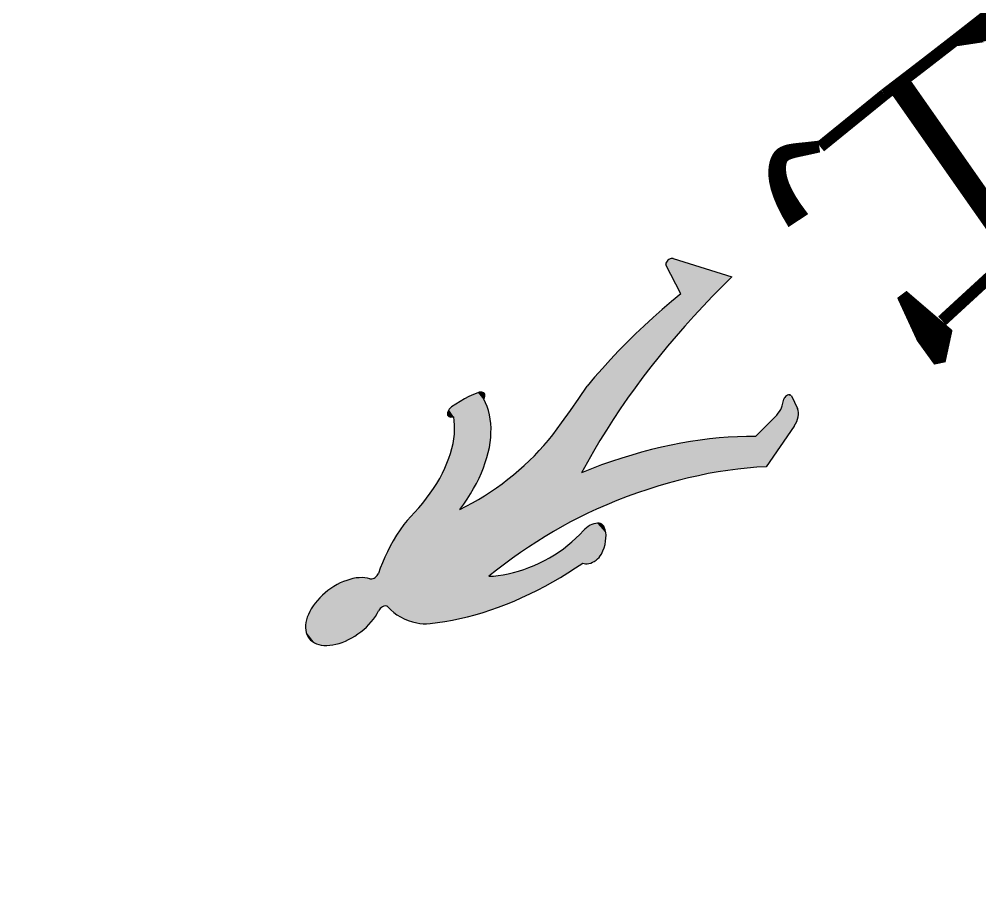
# Model space of a CAD drawing. Extents: x 421500 to 422711, y 436000 to 437000.
# Drawn here: x 422020.126 to 422021.902, y 436554.626 to 436556.25 of the extents above; entities that cross this region are included whole.
import ezdxf

# ---------------------------------------------------------------- set-up
doc = ezdxf.new("R2010")
doc.units = 0
doc.linetypes.add('XREF UTC_716709_AJB_1b$0$BLIP', pattern=[1, 0.5, -0.5])
doc.layers.get('0').update_dxf_attribs({"color": 210})
for name, color, linetype in [('Lines', 1, 'Continuous'), ('Pr-Kerb', 2, 'Continuous'), ('Pr-KerbEdge', 8, 'Continuous'), ('XREF UTC_716709_AJB_1b$0$du-SLDUCT-F1', 30, 'XREF UTC_716709_AJB_1b$0$BLIP')]:
    doc.layers.add(name, color=color, linetype=linetype)

# ---------------------------------------------------------------- blocks, each defined once
blk = doc.blocks.new('1057S')
at = {"color": 0}
blk.add_line((-0.0634, 0.4198), (-0.0426, 0.3885), dxfattribs=at)
for points in [[(-0.2212, 1.0983, 0.0208, 0.0219, 0), (-0.2256, 1.1075, 0.0219, 0.0229, 0), (-0.2295, 1.1157, 0.0229, 0.0238, 0), (-0.233, 1.1229, 0.0238, 0.0245, 0), (-0.2361, 1.1292, 0.0245, 0.0252, 0), (-0.2388, 1.1348, 0.0252, 0.0258, 0), (-0.2411, 1.1398, 0.0258, 0.0263, 0), (-0.243, 1.1444, 0.0263, 0.0268, 0), (-0.2445, 1.1486, 0.0268, 0.0272, 0), (-0.2455, 1.1526, 0.0272, 0.0277, 0), (-0.2461, 1.1565, 0.0277, 0.0281, 0), (-0.2461, 1.1602, 0.0281, 0.0285, 0), (-0.2454, 1.164, 0.0285, 0.0289, 0), (-0.2439, 1.1677, 0.0289, 0.0294, 0), (-0.2416, 1.1714, 0.0294, 0.0299, 0), (-0.2384, 1.1753, 0.0299, 0.0305, 0), (-0.2342, 1.1793, 0.0305, 0.0313, 0), (-0.2288, 1.1835, 0.0313, 0.0321, 0), (-0.222, 1.1877, 0.0321, 0.0331, 0), (-0.2135, 1.1917, 0.0331, 0.0343, 0), (-0.203, 1.1954, 0.0343, 0.0357, 0), (-0.1902, 1.1986, 0.0357, 0.0374, 0), (-0.1749, 1.2011, 0.0374, 0.0394, 0), (-0.1566, 1.2028, 0.0394, 0.0417, 0), (-0.1352, 1.2034, 0.0417, 0.0417, 0)], [(0.0763, 1.1285, 0.0208, 0.0625, 0), (0.1717, 1.125, 0.0625, 0.0208, 0), (0.2147, 1.1434, 0.0208, 0.0208, 0)]]:
    blk.add_lwpolyline(points, format="xyseb", dxfattribs=at)
for points, const_width in [([(-0.2301, 0.951), (-0.2197, 1.0969)], 0.0208), ([(0.1345, 0.9406), (0.1553, 1.0969)], 0.0208), ([(-0.303, 0.3156), (-0.2888, 0.3622), (-0.2772, 0.4086), (-0.2678, 0.4547), (-0.2604, 0.5008), (-0.2545, 0.547), (-0.2499, 0.5936), (-0.2462, 0.6405), (-0.2431, 0.688), (-0.2403, 0.7359), (-0.2378, 0.7829), (-0.2356, 0.8273), (-0.2337, 0.8674), (-0.2322, 0.9015), (-0.2311, 0.9279), (-0.2304, 0.945), (-0.2301, 0.951)], 0.0208), ([(0.1241, 0.9198), (0.1241, 0.951)], 0.0125), ([(0.1345, 0.9198), (0.1345, 0.951)], 0.0125), ([(-0.2301, 0.9198), (0.1137, 0.9198)], 0.0417), ([(0.1104, 0.9308), (0.1246, 0.9308)], 0.0208), ([(0.2387, 0.3572), (0.1343, 0.9312)], 0.0208), ([(0.0407, 0.4614), (0.1241, 0.9198)], 0.0208), ([(-0.2093, 0.7531), (-0.2301, 0.7948)], 0.00833), ([(-0.1989, 0.701), (-0.2301, 0.7635)], 0.0333), ([(-0.2237, 0.7663), (-0.2287, 0.7776)], 0.0125), ([(-0.2268, 0.778), (-0.2281, 0.7818)], 0.00833), ([(-0.053, 0.3989), (-0.1989, 0.701)], 0.0329), ([(-0.053, 0.3989), (-0.1989, 0.701)], 0.0125), ([(-0.0239, 0.528), (-0.023, 0.5888)], 0.0417), ([(-0.0332, 0.5861), (-0.029, 0.5912), (-0.0248, 0.5947), (-0.0197, 0.5947), (-0.0168, 0.5917), (-0.0143, 0.5859)], 0.0125), ([(-0.0098, 0.4843), (-0.0292, 0.5398)], 0.0189), ([(-0.0634, 0.3989), (-0.053, 0.3677)], 0.0125), ([(0.2387, 0.3572), (0.2491, 0.3156)], 0.0208), ([(0.072, 0.3156), (0.2387, 0.3156)], 0.0417), ([(0.2491, 0.3156), (0.2387, 0.2947)], 0.0125), ([(0.0312, 0.1547), (0.0507, 0.1175)], 0.0189), ([(0.0507, 0.123), (0.0507, 0.065)], 0.0417), ([(0.0437, 0.0645), (0.0475, 0.0557), (0.053, 0.0547), (0.0577, 0.0609), (0.0627, 0.0713)], 0.0125)]:
    blk.add_lwpolyline(points, dxfattribs=dict(at, const_width=const_width))
at = {"color": 0, "const_width": 0.0208}
for points in [[(-0.303, 0.6906, 0.213749), (-0.3425, 0.6729, 0.093897), (-0.3915, 0.5914, 0.050566), (-0.4176, 0.4904, 0.037992), (-0.4282, 0.352, 0.037992), (-0.4176, 0.2137, 0.050566), (-0.3915, 0.1126, 0.093897), (-0.3425, 0.0312, 0.213749), (-0.303, 0.0135, 0.213749), (-0.2635, 0.0312, 0.093897), (-0.2146, 0.1126, 0.050566), (-0.1884, 0.2137, 0.037992), (-0.1779, 0.352, 0.037992), (-0.1884, 0.4904, 0.050566), (-0.2146, 0.5914, 0.093897), (-0.2635, 0.6729, 0.213749)], [(0.2387, 0.6906, 0.213749), (0.1992, 0.6729, 0.093897), (0.1502, 0.5914, 0.050566), (0.1241, 0.4904, 0.037992), (0.1136, 0.352, 0.037992), (0.1241, 0.2137, 0.050566), (0.1502, 0.1126, 0.093897), (0.1992, 0.0312, 0.213749), (0.2387, 0.0135, 0.213749), (0.2782, 0.0312, 0.093897), (0.3271, 0.1126, 0.050566), (0.3533, 0.2137, 0.037992), (0.3638, 0.352, 0.037992), (0.3533, 0.4904, 0.050566), (0.3271, 0.5914, 0.093897), (0.2782, 0.6729, 0.213749)], [(0.0095, 0.4823, 0.211848), (-0.0103, 0.4735, 0.094525), (-0.0347, 0.4334, 0.051213), (-0.0478, 0.3837, 0.038544), (-0.053, 0.3156, 0.038544), (-0.0478, 0.2475, 0.051213), (-0.0347, 0.1977, 0.094525), (-0.0103, 0.1577, 0.211848), (0.0095, 0.1489, 0.211848), (0.0293, 0.1577, 0.094525), (0.0537, 0.1977, 0.051213), (0.0667, 0.2475, 0.038544), (0.072, 0.3156, 0.038544), (0.0667, 0.3837, 0.051213), (0.0537, 0.4334, 0.094525), (0.0293, 0.4735, 0.211848)]]:
    blk.add_lwpolyline(points, format="xyb", close=True, dxfattribs=at)
at = {"color": 0}
for points in [[(-0.0383, 0.5868), (-0.0377, 0.5884), (-0.0371, 0.5898), (-0.0365, 0.5911), (-0.0358, 0.5922), (-0.0352, 0.5931), (-0.0346, 0.594), (-0.034, 0.5948), (-0.0334, 0.5955), (-0.0328, 0.5961), (-0.0322, 0.5967), (-0.0316, 0.5972), (-0.031, 0.5977), (-0.0305, 0.5981), (-0.0299, 0.5985), (-0.0293, 0.5989), (-0.0287, 0.5992), (-0.0281, 0.5995), (-0.0275, 0.5998), (-0.027, 0.6001), (-0.0264, 0.6004), (-0.0258, 0.6006), (-0.0252, 0.6007), (-0.0246, 0.6009), (-0.024, 0.601), (-0.0233, 0.601), (-0.0227, 0.601), (-0.0221, 0.601), (-0.0214, 0.6009), (-0.0208, 0.6008), (-0.0202, 0.6007), (-0.0196, 0.6005), (-0.0191, 0.6003), (-0.0186, 0.6001), (-0.0181, 0.5999), (-0.0176, 0.5996), (-0.0171, 0.5994), (-0.0167, 0.5991), (-0.0163, 0.5988), (-0.0159, 0.5984), (-0.0155, 0.5981), (-0.0152, 0.5978), (-0.0148, 0.5974), (-0.0144, 0.5971), (-0.0141, 0.5967), (-0.0137, 0.5963), (-0.0134, 0.5958), (-0.013, 0.5953), (-0.0126, 0.5947), (-0.0122, 0.5941), (-0.0118, 0.5934), (-0.0114, 0.5927), (-0.011, 0.5919), (-0.0105, 0.5911), (-0.0101, 0.5902), (-0.0096, 0.5893), (-0.0091, 0.5884)], [(0.0355, 0.065), (0.036, 0.0622), (0.0367, 0.0597), (0.0374, 0.0577), (0.0382, 0.0559), (0.0391, 0.0543), (0.04, 0.053), (0.0409, 0.0518), (0.0418, 0.0507), (0.0427, 0.0498), (0.0436, 0.0488), (0.0444, 0.048), (0.0453, 0.0472), (0.046, 0.0466), (0.0468, 0.0459), (0.0475, 0.0454), (0.0482, 0.045), (0.0488, 0.0446), (0.0494, 0.0443), (0.05, 0.0441), (0.0506, 0.044), (0.0511, 0.044), (0.0517, 0.044), (0.0523, 0.0442), (0.0529, 0.0444), (0.0535, 0.0446), (0.0541, 0.045), (0.0548, 0.0454), (0.0555, 0.046), (0.0563, 0.0467), (0.0571, 0.0474), (0.058, 0.0483), (0.0589, 0.0494), (0.0598, 0.0506), (0.0608, 0.052), (0.0619, 0.0535), (0.0631, 0.0553), (0.0643, 0.0573), (0.0656, 0.0596), (0.0669, 0.0621), (0.0684, 0.065)]]:
    blk.add_lwpolyline(points, dxfattribs=at)
for points in [[(-0.0387, 0.5873), (-0.0364, 0.5913), (-0.0334, 0.5962), (-0.0287, 0.5994)], [(-0.0334, 0.5962), (-0.0287, 0.5994), (-0.0241, 0.601), (-0.0184, 0.6006)], [(-0.0241, 0.601), (-0.0184, 0.6006), (-0.0148, 0.5982), (-0.0124, 0.5953)], [(-0.0148, 0.5982), (-0.0124, 0.5953), (-0.0101, 0.5909), (-0.0087, 0.5884)], [(0.0355, 0.0644), (0.0377, 0.0559), (0.0416, 0.0494), (0.0486, 0.0441)], [(0.0526, 0.0441), (0.0578, 0.0478), (0.0622, 0.0527), (0.0635, 0.0569)], [(0.0622, 0.0527), (0.0635, 0.0569), (0.0666, 0.0618), (0.0675, 0.065)], [(0.0416, 0.0494), (0.0486, 0.0441), (0.0526, 0.0441), (0.0578, 0.0478)]]:
    blk.add_solid(points, dxfattribs=at)
blk = doc.blocks.new('*U26')
at = {"linetype": 'Continuous'}
for points in [[(189.9219, 96.9754), (189.919, 96.9735), (189.9532, 96.9752)], [(189.9532, 96.9752), (189.919, 96.9735), (189.9562, 96.9732)], [(189.925, 96.977), (189.9219, 96.9754), (189.9502, 96.9768)], [(189.9502, 96.9768), (189.9219, 96.9754), (189.9532, 96.9752)], [(189.9281, 96.9783), (189.925, 96.977), (189.9471, 96.9781)], [(189.9471, 96.9781), (189.925, 96.977), (189.9502, 96.9768)], [(189.9312, 96.9792), (189.9281, 96.9783), (189.944, 96.9791)], [(189.944, 96.9791), (189.9281, 96.9783), (189.9471, 96.9781)], [(189.9344, 96.9797), (189.9312, 96.9792), (189.9408, 96.9796)], [(189.9408, 96.9796), (189.9312, 96.9792), (189.944, 96.9791)], [(189.9376, 96.9798), (189.9344, 96.9797), (189.9408, 96.9796)], [(189.9057, 96.959), (189.9034, 96.9553), (189.9694, 96.9586)], [(189.9694, 96.9586), (189.9034, 96.9553), (189.9717, 96.9548)], [(189.9081, 96.9625), (189.9057, 96.959), (189.967, 96.9621)], [(189.967, 96.9621), (189.9057, 96.959), (189.9694, 96.9586)], [(189.9106, 96.9657), (189.9081, 96.9625), (189.9645, 96.9653)], [(189.9645, 96.9653), (189.9081, 96.9625), (189.967, 96.9621)], [(189.9133, 96.9686), (189.9106, 96.9657), (189.9619, 96.9683)], [(189.9619, 96.9683), (189.9106, 96.9657), (189.9645, 96.9653)], [(189.9161, 96.9712), (189.9133, 96.9686), (189.9591, 96.9709)], [(189.9591, 96.9709), (189.9133, 96.9686), (189.9619, 96.9683)], [(189.919, 96.9735), (189.9161, 96.9712), (189.9562, 96.9732)], [(189.9562, 96.9732), (189.9161, 96.9712), (189.9591, 96.9709)], [(189.8976, 96.9426), (189.896, 96.938), (189.9774, 96.942)], [(189.9774, 96.942), (189.896, 96.938), (189.9789, 96.9374)], [(189.8994, 96.9471), (189.8976, 96.9426), (189.9757, 96.9465)], [(189.9757, 96.9465), (189.8976, 96.9426), (189.9774, 96.942)], [(189.9013, 96.9513), (189.8994, 96.9471), (189.9738, 96.9508)], [(189.9738, 96.9508), (189.8994, 96.9471), (189.9757, 96.9465)], [(189.9034, 96.9553), (189.9013, 96.9513), (189.9717, 96.9548)], [(189.9717, 96.9548), (189.9013, 96.9513), (189.9738, 96.9508)], [(189.8935, 96.9282), (189.8925, 96.9232), (189.9814, 96.9276)], [(189.9814, 96.9276), (189.8925, 96.9232), (189.9824, 96.9225)], [(189.8947, 96.9332), (189.8935, 96.9282), (189.9803, 96.9325)], [(189.9803, 96.9325), (189.8935, 96.9282), (189.9814, 96.9276)], [(189.896, 96.938), (189.8947, 96.9332), (189.9789, 96.9374)], [(189.9789, 96.9374), (189.8947, 96.9332), (189.9803, 96.9325)], [(189.8909, 96.9075), (189.8908, 96.9021), (189.9839, 96.9068)], [(189.8912, 96.9128), (189.8909, 96.9075), (189.9836, 96.9121)], [(189.9836, 96.9121), (189.8909, 96.9075), (189.9839, 96.9068)], [(189.8918, 96.918), (189.8912, 96.9128), (189.9831, 96.9173)], [(189.9831, 96.9173), (189.8912, 96.9128), (189.9836, 96.9121)], [(189.8925, 96.9232), (189.8918, 96.918), (189.9824, 96.9225)], [(189.9824, 96.9225), (189.8918, 96.918), (189.9831, 96.9173)], [(189.9839, 96.9068), (189.8908, 96.9021), (189.984, 96.9015)], [(189.8908, 96.9021), (189.8909, 96.8968), (189.984, 96.9015)], [(189.984, 96.9015), (189.8909, 96.8968), (189.9839, 96.8961)], [(189.8909, 96.8968), (189.8912, 96.8915), (189.9839, 96.8961)], [(189.9839, 96.8961), (189.8912, 96.8915), (189.9835, 96.8909)], [(189.8912, 96.8915), (189.8918, 96.8863), (189.9835, 96.8909)], [(189.9835, 96.8909), (189.8918, 96.8863), (189.9829, 96.8856)], [(189.8918, 96.8863), (189.8925, 96.8811), (189.9829, 96.8856)], [(189.9829, 96.8856), (189.8925, 96.8811), (189.9821, 96.8805)], [(189.8925, 96.8811), (189.8935, 96.8761), (189.9821, 96.8805)], [(189.9821, 96.8805), (189.8935, 96.8761), (189.9811, 96.8754)], [(189.8935, 96.8761), (189.8947, 96.8711), (189.9811, 96.8754)], [(189.9811, 96.8754), (189.8947, 96.8711), (189.9799, 96.8705)], [(189.8947, 96.8711), (189.8961, 96.8663), (189.9799, 96.8705)], [(189.9799, 96.8705), (189.8961, 96.8663), (189.9785, 96.8657)], [(189.8961, 96.8663), (189.8976, 96.8617), (189.9785, 96.8657)], [(189.9785, 96.8657), (189.8976, 96.8617), (189.9769, 96.8611)], [(189.8976, 96.8617), (189.8994, 96.8572), (189.9769, 96.8611)], [(189.9769, 96.8611), (189.8994, 96.8572), (189.9752, 96.8567)], [(189.8994, 96.8572), (189.9013, 96.853), (189.9752, 96.8567)], [(189.9752, 96.8567), (189.9013, 96.853), (189.9732, 96.8525)], [(189.9013, 96.853), (189.9034, 96.849), (189.9732, 96.8525)], [(189.9732, 96.8525), (189.9034, 96.849), (189.9725, 96.8509)], [(189.9725, 96.8509), (189.9034, 96.849), (189.9721, 96.8491)], [(189.9721, 96.8491), (189.9034, 96.849), (189.9718, 96.8472)], [(189.9034, 96.849), (189.9057, 96.8453), (189.9718, 96.8472)], [(189.9718, 96.8472), (189.9057, 96.8453), (189.9718, 96.8452)], [(189.9057, 96.8453), (189.9081, 96.8418), (189.9718, 96.8452)], [(189.9718, 96.8452), (189.9081, 96.8418), (189.9719, 96.8433)], [(189.9719, 96.8433), (189.9081, 96.8418), (189.9723, 96.8415)], [(189.9081, 96.8418), (189.9107, 96.8386), (189.9723, 96.8415)], [(189.9723, 96.8415), (189.9107, 96.8386), (189.9729, 96.8398)], [(189.9729, 96.8398), (189.9107, 96.8386), (189.9736, 96.8383)], [(189.9107, 96.8386), (189.9133, 96.8357), (189.9736, 96.8383)], [(189.9736, 96.8383), (189.9133, 96.8357), (189.9745, 96.837)], [(189.9745, 96.837), (189.9133, 96.8357), (189.9756, 96.8361)], [(189.9756, 96.8361), (189.9133, 96.8357), (189.9767, 96.8355)], [(189.9133, 96.8357), (189.9161, 96.8331), (189.9767, 96.8355)], [(189.9767, 96.8355), (189.9161, 96.8331), (189.9778, 96.8353)], [(189.9778, 96.8353), (189.9161, 96.8331), (189.9829, 96.8348)], [(189.9829, 96.8348), (189.9161, 96.8331), (189.9879, 96.834)], [(189.9879, 96.834), (189.9161, 96.8331), (189.9929, 96.8329)], [(189.9161, 96.8331), (189.919, 96.8308), (189.9929, 96.8329)], [(189.9929, 96.8329), (189.919, 96.8308), (189.9979, 96.8314)], [(189.9979, 96.8314), (189.919, 96.8308), (190.0029, 96.8296)], [(189.919, 96.8308), (189.92, 96.8299), (190.0029, 96.8296)], [(189.92, 96.8299), (189.9209, 96.8287), (190.0029, 96.8296)], [(190.0029, 96.8296), (189.9209, 96.8287), (190.0078, 96.8275)], [(189.9209, 96.8287), (189.9217, 96.8272), (190.0078, 96.8275)], [(190.0078, 96.8275), (189.9217, 96.8272), (190.0126, 96.825)], [(189.9217, 96.8272), (189.9222, 96.8255), (190.0126, 96.825)], [(189.9222, 96.8255), (189.9226, 96.8237), (190.0126, 96.825)], [(190.0126, 96.825), (189.9226, 96.8237), (190.0174, 96.8222)], [(189.9226, 96.8237), (189.9228, 96.8218), (190.0174, 96.8222)], [(190.0174, 96.8222), (189.9228, 96.8218), (190.0221, 96.8191)], [(189.9161, 96.8064), (189.9116, 96.7992), (190.0392, 96.8038)], [(189.9206, 96.8132), (189.9161, 96.8064), (190.0312, 96.8119)], [(190.0312, 96.8119), (189.9161, 96.8064), (190.034, 96.8094)], [(190.034, 96.8094), (189.9161, 96.8064), (190.0366, 96.8067)], [(190.0366, 96.8067), (189.9161, 96.8064), (190.0392, 96.8038)], [(189.9214, 96.8146), (189.9206, 96.8132), (190.0312, 96.8119)], [(189.9221, 96.8162), (189.9214, 96.8146), (190.0267, 96.8157)], [(190.0267, 96.8157), (189.9214, 96.8146), (190.0312, 96.8119)], [(189.9225, 96.818), (189.9221, 96.8162), (190.0267, 96.8157)], [(189.9228, 96.8199), (189.9225, 96.818), (190.0221, 96.8191)], [(190.0221, 96.8191), (189.9225, 96.818), (190.0267, 96.8157)], [(189.9228, 96.8218), (189.9228, 96.8199), (190.0221, 96.8191)], [(189.9073, 96.7919), (189.9032, 96.7842), (190.0516, 96.7848)], [(189.9116, 96.7992), (189.9073, 96.7919), (190.044, 96.7973)], [(190.044, 96.7973), (189.9073, 96.7919), (190.0463, 96.7937)], [(190.0463, 96.7937), (189.9073, 96.7919), (190.0516, 96.7848)], [(190.0392, 96.8038), (189.9116, 96.7992), (190.0416, 96.8006)], [(190.0416, 96.8006), (189.9116, 96.7992), (190.044, 96.7973)], [(189.8992, 96.7764), (189.8954, 96.7683), (190.0568, 96.7756)], [(190.0568, 96.7756), (189.8954, 96.7683), (190.0618, 96.7661)], [(189.9032, 96.7842), (189.8992, 96.7764), (190.0568, 96.7756)], [(190.0516, 96.7848), (189.9032, 96.7842), (190.0568, 96.7756)], [(189.8917, 96.76), (189.8882, 96.7515), (190.0666, 96.7565)], [(190.0666, 96.7565), (189.8882, 96.7515), (190.0712, 96.7466)], [(189.8954, 96.7683), (189.8917, 96.76), (190.0618, 96.7661)], [(190.0618, 96.7661), (189.8917, 96.76), (190.0666, 96.7565)], [(189.8849, 96.7428), (189.8818, 96.734), (190.0757, 96.7364)], [(189.8882, 96.7515), (189.8849, 96.7428), (190.0712, 96.7466)], [(190.0712, 96.7466), (189.8849, 96.7428), (190.0757, 96.7364)], [(189.8789, 96.7249), (189.8774, 96.7196), (190.0842, 96.7156)], [(189.8818, 96.734), (189.8789, 96.7249), (190.08, 96.7261)], [(190.08, 96.7261), (189.8789, 96.7249), (190.0842, 96.7156)], [(190.0757, 96.7364), (189.8818, 96.734), (190.08, 96.7261)], [(189.8751, 96.7087), (189.8742, 96.703), (190.0881, 96.7049)], [(190.0881, 96.7049), (189.8742, 96.703), (190.0919, 96.6939)], [(189.8762, 96.7142), (189.8751, 96.7087), (190.0881, 96.7049)], [(189.8774, 96.7196), (189.8762, 96.7142), (190.0842, 96.7156)], [(190.0842, 96.7156), (189.8762, 96.7142), (190.0881, 96.7049)], [(189.8718, 96.6885), (189.87, 96.6799), (190.0954, 96.6829)], [(189.8735, 96.6973), (189.8718, 96.6885), (190.0919, 96.6939)], [(190.0919, 96.6939), (189.8718, 96.6885), (190.0954, 96.6829)], [(189.8742, 96.703), (189.8735, 96.6973), (190.0919, 96.6939)], [(189.8679, 96.6713), (189.8657, 96.6629), (190.0423, 96.661)], [(189.87, 96.6799), (189.8679, 96.6713), (190.0988, 96.6716)], [(190.0988, 96.6716), (189.8679, 96.6713), (190.102, 96.6602)], [(189.8679, 96.6713), (190.0423, 96.661), (190.102, 96.6602)], [(190.0954, 96.6829), (189.87, 96.6799), (190.0988, 96.6716)], [(189.8632, 96.6547), (189.8606, 96.6466), (190.042, 96.6468)], [(189.8657, 96.6629), (189.8632, 96.6547), (190.0423, 96.661)], [(190.0423, 96.661), (189.8632, 96.6547), (190.042, 96.6468)], [(190.0423, 96.661), (190.0459, 96.6557), (190.102, 96.6602)], [(190.102, 96.6602), (190.0459, 96.6557), (190.105, 96.6486)], [(190.0459, 96.6557), (190.0494, 96.6502), (190.105, 96.6486)], [(189.8577, 96.6387), (189.8547, 96.631), (190.0419, 96.6326)], [(189.8606, 96.6466), (189.8577, 96.6387), (190.0419, 96.6326)], [(190.042, 96.6468), (189.8606, 96.6466), (190.0419, 96.6326)], [(190.0494, 96.6502), (190.0528, 96.6444), (190.105, 96.6486)], [(190.105, 96.6486), (190.0528, 96.6444), (190.1078, 96.6369)], [(190.0528, 96.6444), (190.056, 96.6385), (190.1078, 96.6369)], [(190.056, 96.6385), (190.059, 96.6323), (190.1078, 96.6369)], [(190.1078, 96.6369), (190.059, 96.6323), (190.1103, 96.6251)], [(189.8515, 96.6235), (189.8481, 96.6162), (189.9149, 96.6211)], [(189.9149, 96.6211), (189.8481, 96.6162), (189.9121, 96.6125)], [(189.8547, 96.631), (189.8515, 96.6235), (189.9176, 96.63)], [(189.9176, 96.63), (189.8515, 96.6235), (189.9149, 96.6211)], [(190.0419, 96.6326), (189.8547, 96.631), (189.9176, 96.63)], [(190.0419, 96.6326), (189.9176, 96.63), (190.042, 96.6184)], [(189.9176, 96.63), (189.9194, 96.6202), (190.042, 96.6184)], [(189.9194, 96.6202), (189.921, 96.6103), (190.042, 96.6184)], [(190.059, 96.6323), (190.0619, 96.6259), (190.1103, 96.6251)], [(190.0619, 96.6259), (190.0647, 96.6193), (190.1103, 96.6251)], [(190.1103, 96.6251), (190.0647, 96.6193), (190.1127, 96.6131)], [(190.0647, 96.6193), (190.0673, 96.6125), (190.1127, 96.6131)], [(189.8408, 96.6024), (189.8369, 96.5958), (189.9058, 96.5958)], [(189.8445, 96.6092), (189.8408, 96.6024), (189.9091, 96.604)], [(189.9091, 96.604), (189.8408, 96.6024), (189.9058, 96.5958)], [(189.8481, 96.6162), (189.8445, 96.6092), (189.9121, 96.6125)], [(189.9121, 96.6125), (189.8445, 96.6092), (189.9091, 96.604)], [(190.042, 96.6184), (189.921, 96.6103), (190.0423, 96.6042)], [(189.921, 96.6103), (189.9225, 96.6004), (190.0423, 96.6042)], [(190.0423, 96.6042), (189.9225, 96.6004), (190.0429, 96.59)], [(190.1127, 96.6131), (190.0673, 96.6125), (190.1149, 96.6011)], [(190.0673, 96.6125), (190.0697, 96.6056), (190.1149, 96.6011)], [(190.0697, 96.6056), (190.0719, 96.5985), (190.1149, 96.6011)], [(189.8329, 96.5895), (189.8287, 96.5835), (189.9025, 96.5877)], [(189.9025, 96.5877), (189.8287, 96.5835), (189.8989, 96.5798)], [(189.9058, 96.5958), (189.8329, 96.5895), (189.9025, 96.5877)], [(189.8369, 96.5958), (189.8329, 96.5895), (189.9058, 96.5958)], [(189.9225, 96.6004), (189.9237, 96.5903), (190.0429, 96.59)], [(189.9237, 96.5903), (189.9247, 96.5802), (190.0429, 96.59)], [(190.0429, 96.59), (189.9247, 96.5802), (190.0437, 96.5758)], [(190.1149, 96.6011), (190.0719, 96.5985), (190.1168, 96.5889)], [(190.0719, 96.5985), (190.074, 96.5913), (190.1168, 96.5889)], [(190.074, 96.5913), (190.0759, 96.5839), (190.1168, 96.5889)], [(190.1168, 96.5889), (190.0759, 96.5839), (190.1186, 96.5767)], [(189.82, 96.5723), (189.8154, 96.5671), (189.8951, 96.5722)], [(189.8951, 96.5722), (189.8154, 96.5671), (189.8912, 96.5648)], [(189.8244, 96.5777), (189.82, 96.5723), (189.8951, 96.5722)], [(189.8287, 96.5835), (189.8244, 96.5777), (189.8989, 96.5798)], [(189.8989, 96.5798), (189.8244, 96.5777), (189.8951, 96.5722)], [(189.9247, 96.5802), (189.9255, 96.5701), (190.0437, 96.5758)], [(190.0437, 96.5758), (189.9255, 96.5701), (190.0446, 96.5617)], [(189.9255, 96.5701), (189.926, 96.5599), (190.0446, 96.5617)], [(190.0759, 96.5839), (190.0776, 96.5764), (190.1186, 96.5767)], [(190.1186, 96.5767), (190.0776, 96.5764), (190.1201, 96.5644)], [(190.0776, 96.5764), (190.0792, 96.5688), (190.1201, 96.5644)], [(190.0792, 96.5688), (190.0805, 96.5611), (190.1201, 96.5644)], [(189.801, 96.5535), (189.796, 96.5496), (189.8829, 96.5507)], [(189.8829, 96.5507), (189.796, 96.5496), (189.8786, 96.5441)], [(189.8059, 96.5577), (189.801, 96.5535), (189.8872, 96.5576)], [(189.8872, 96.5576), (189.801, 96.5535), (189.8829, 96.5507)], [(189.8107, 96.5622), (189.8059, 96.5577), (189.8872, 96.5576)], [(189.8154, 96.5671), (189.8107, 96.5622), (189.8912, 96.5648)], [(189.8912, 96.5648), (189.8107, 96.5622), (189.8872, 96.5576)], [(190.0446, 96.5617), (189.926, 96.5599), (190.0458, 96.5476)], [(189.926, 96.5599), (189.9264, 96.5497), (190.0458, 96.5476)], [(190.1201, 96.5644), (190.0805, 96.5611), (190.1214, 96.552)], [(190.0805, 96.5611), (190.0816, 96.5533), (190.1214, 96.552)], [(190.0816, 96.5533), (190.0826, 96.5454), (190.1214, 96.552)], [(190.1214, 96.552), (190.0826, 96.5454), (190.1225, 96.5395)], [(189.7646, 96.5348), (189.7645, 96.5326), (189.8694, 96.5316)], [(189.7649, 96.5369), (189.7646, 96.5348), (189.8694, 96.5316)], [(189.7654, 96.539), (189.7649, 96.5369), (189.8741, 96.5377)], [(189.8741, 96.5377), (189.7649, 96.5369), (189.8694, 96.5316)], [(189.7661, 96.5408), (189.7654, 96.539), (189.7805, 96.5399)], [(189.7805, 96.5399), (189.7654, 96.539), (189.8741, 96.5377)], [(189.7669, 96.5425), (189.7661, 96.5408), (189.7797, 96.5417)], [(189.7797, 96.5417), (189.7661, 96.5408), (189.7805, 96.5399)], [(189.7679, 96.544), (189.7669, 96.5425), (189.7788, 96.5433)], [(189.7788, 96.5433), (189.7669, 96.5425), (189.7797, 96.5417)], [(189.769, 96.5452), (189.7679, 96.544), (189.7778, 96.5446)], [(189.7778, 96.5446), (189.7679, 96.544), (189.7788, 96.5433)], [(189.7702, 96.5461), (189.769, 96.5452), (189.7766, 96.5457)], [(189.7766, 96.5457), (189.769, 96.5452), (189.7778, 96.5446)], [(189.7714, 96.5467), (189.7702, 96.5461), (189.7754, 96.5464)], [(189.7754, 96.5464), (189.7702, 96.5461), (189.7766, 96.5457)], [(189.7741, 96.5469), (189.7714, 96.5467), (189.7754, 96.5464)], [(189.7728, 96.5469), (189.7714, 96.5467), (189.7741, 96.5469)], [(189.7857, 96.5428), (189.7805, 96.5399), (189.8741, 96.5377)], [(189.7909, 96.546), (189.7857, 96.5428), (189.8786, 96.5441)], [(189.8786, 96.5441), (189.7857, 96.5428), (189.8741, 96.5377)], [(189.796, 96.5496), (189.7909, 96.546), (189.8786, 96.5441)], [(189.9264, 96.5497), (189.9265, 96.5395), (190.0458, 96.5476)], [(190.0458, 96.5476), (189.9265, 96.5395), (190.0472, 96.5336)], [(189.9265, 96.5395), (189.9265, 96.5292), (190.0472, 96.5336)], [(190.0826, 96.5454), (190.0831, 96.538), (190.1225, 96.5395)], [(190.1225, 96.5395), (190.0831, 96.538), (190.1234, 96.527)], [(190.0831, 96.538), (190.0833, 96.5306), (190.1234, 96.527)], [(189.7645, 96.5326), (189.7649, 96.5258), (189.8694, 96.5316)], [(189.8694, 96.5316), (189.7649, 96.5258), (189.8646, 96.5258)], [(189.7649, 96.5258), (189.7654, 96.5191), (189.8597, 96.5203)], [(189.8646, 96.5258), (189.7649, 96.5258), (189.8597, 96.5203)], [(189.8597, 96.5203), (189.7654, 96.5191), (189.8547, 96.5151)], [(189.7654, 96.5191), (189.7662, 96.5124), (189.8547, 96.5151)], [(189.9262, 96.519), (189.9257, 96.5088), (190.0507, 96.5058)], [(189.9265, 96.5292), (189.9262, 96.519), (190.0488, 96.5197)], [(190.0488, 96.5197), (189.9262, 96.519), (190.0507, 96.5058)], [(190.0472, 96.5336), (189.9265, 96.5292), (190.0488, 96.5197)], [(190.0834, 96.5231), (190.0832, 96.5157), (190.1241, 96.5145)], [(190.0833, 96.5306), (190.0834, 96.5231), (190.1234, 96.527)], [(190.1234, 96.527), (190.0834, 96.5231), (190.1241, 96.5145)], [(189.8547, 96.5151), (189.7662, 96.5124), (189.8496, 96.5103)], [(189.7662, 96.5124), (189.7671, 96.5057), (189.8496, 96.5103)], [(189.8496, 96.5103), (189.7671, 96.5057), (189.8443, 96.5057)], [(189.7671, 96.5057), (189.7682, 96.4992), (189.8443, 96.5057)], [(189.8443, 96.5057), (189.7682, 96.4992), (189.839, 96.5015)], [(189.839, 96.5015), (189.7682, 96.4992), (189.8335, 96.4975)], [(189.9257, 96.5088), (189.925, 96.4986), (190.0507, 96.5058)], [(190.0507, 96.5058), (189.925, 96.4986), (190.0527, 96.492)], [(190.0822, 96.5008), (190.0814, 96.4935), (190.1334, 96.5)], [(190.1334, 96.5), (190.0814, 96.4935), (190.1338, 96.4974)], [(190.0828, 96.5082), (190.0822, 96.5008), (190.1309, 96.5072)], [(190.1309, 96.5072), (190.0822, 96.5008), (190.1319, 96.505)], [(190.1319, 96.505), (190.0822, 96.5008), (190.1328, 96.5026)], [(190.1328, 96.5026), (190.0822, 96.5008), (190.1334, 96.5)], [(190.0832, 96.5157), (190.0828, 96.5082), (190.1241, 96.5145)], [(190.1241, 96.5145), (190.0828, 96.5082), (190.1256, 96.5136)], [(190.1256, 96.5136), (190.0828, 96.5082), (190.1271, 96.5124)], [(190.1271, 96.5124), (190.0828, 96.5082), (190.1285, 96.5109)], [(190.1285, 96.5109), (190.0828, 96.5082), (190.1298, 96.5092)], [(190.1298, 96.5092), (190.0828, 96.5082), (190.1309, 96.5072)], [(189.7682, 96.4992), (189.7695, 96.4927), (189.8335, 96.4975)], [(189.8335, 96.4975), (189.7695, 96.4927), (189.828, 96.494)], [(189.828, 96.494), (189.7695, 96.4927), (189.8225, 96.4907)], [(189.7695, 96.4927), (189.771, 96.4864), (189.8225, 96.4907)], [(189.8225, 96.4907), (189.771, 96.4864), (189.8168, 96.4878)], [(189.8168, 96.4878), (189.771, 96.4864), (189.8111, 96.4853)], [(189.771, 96.4864), (189.7727, 96.4802), (189.8111, 96.4853)], [(189.8111, 96.4853), (189.7727, 96.4802), (189.8053, 96.4831)], [(189.8053, 96.4831), (189.7727, 96.4802), (189.7995, 96.4813)], [(189.9241, 96.4885), (189.9229, 96.4785), (190.0549, 96.4783)], [(189.925, 96.4986), (189.9241, 96.4885), (190.0527, 96.492)], [(190.0527, 96.492), (189.9241, 96.4885), (190.0549, 96.4783)], [(190.0804, 96.4863), (190.0791, 96.4791), (190.1331, 96.4838)], [(190.1331, 96.4838), (190.0791, 96.4791), (190.1324, 96.4814)], [(190.0814, 96.4935), (190.0804, 96.4863), (190.1342, 96.4919)], [(190.1342, 96.4919), (190.0804, 96.4863), (190.134, 96.4891)], [(190.134, 96.4891), (190.0804, 96.4863), (190.1337, 96.4865)], [(190.1337, 96.4865), (190.0804, 96.4863), (190.1331, 96.4838)], [(190.1338, 96.4974), (190.0814, 96.4935), (190.1341, 96.4947)], [(190.1341, 96.4947), (190.0814, 96.4935), (190.1342, 96.4919)], [(189.7995, 96.4813), (189.7727, 96.4802), (189.7937, 96.4798)], [(189.7727, 96.4802), (189.7733, 96.4783), (189.7937, 96.4798)], [(189.7937, 96.4798), (189.7733, 96.4783), (189.7878, 96.4787)], [(189.7878, 96.4787), (189.7733, 96.4783), (189.787, 96.4769)], [(189.7733, 96.4783), (189.7741, 96.4766), (189.787, 96.4769)], [(189.787, 96.4769), (189.7741, 96.4766), (189.7861, 96.4754)], [(189.7741, 96.4766), (189.7751, 96.4751), (189.7861, 96.4754)], [(189.7861, 96.4754), (189.7751, 96.4751), (189.785, 96.4741)], [(189.7751, 96.4751), (189.7762, 96.4739), (189.785, 96.4741)], [(189.785, 96.4741), (189.7762, 96.4739), (189.7838, 96.4731)], [(189.7762, 96.4739), (189.7774, 96.4729), (189.7838, 96.4731)], [(189.7838, 96.4731), (189.7774, 96.4729), (189.7826, 96.4724)], [(189.7774, 96.4729), (189.7787, 96.4723), (189.7826, 96.4724)], [(189.7826, 96.4724), (189.7787, 96.4723), (189.7813, 96.472)], [(189.7787, 96.4723), (189.78, 96.472), (189.7813, 96.472)], [(189.9216, 96.4685), (189.9201, 96.4586), (190.0574, 96.4647)], [(189.9229, 96.4785), (189.9216, 96.4685), (190.0549, 96.4783)], [(190.0549, 96.4783), (189.9216, 96.4685), (190.0574, 96.4647)], [(190.0784, 96.4733), (190.0783, 96.4703), (190.1269, 96.4707)], [(190.1269, 96.4707), (190.0783, 96.4703), (190.1243, 96.4669)], [(190.0783, 96.4703), (190.0784, 96.4673), (190.1243, 96.4669)], [(190.0786, 96.4762), (190.0784, 96.4733), (190.1293, 96.4748)], [(190.1293, 96.4748), (190.0784, 96.4733), (190.1269, 96.4707)], [(190.0784, 96.4673), (190.0788, 96.4644), (190.1243, 96.4669)], [(190.0791, 96.4791), (190.0786, 96.4762), (190.1315, 96.479)], [(190.1315, 96.479), (190.0786, 96.4762), (190.1293, 96.4748)], [(190.1243, 96.4669), (190.0788, 96.4644), (190.1216, 96.4634)], [(190.1324, 96.4814), (190.0791, 96.4791), (190.1315, 96.479)], [(189.9201, 96.4586), (189.9183, 96.4488), (190.06, 96.4511)], [(190.06, 96.4511), (189.9183, 96.4488), (190.0628, 96.4377)], [(190.0574, 96.4647), (189.9201, 96.4586), (190.06, 96.4511)], [(190.0788, 96.4644), (190.0793, 96.4616), (190.1216, 96.4634)], [(190.1216, 96.4634), (190.0793, 96.4616), (190.1188, 96.4602)], [(190.0793, 96.4616), (190.08, 96.4589), (190.1188, 96.4602)], [(190.1188, 96.4602), (190.08, 96.4589), (190.1159, 96.4572)], [(190.08, 96.4589), (190.081, 96.4563), (190.1159, 96.4572)], [(190.1159, 96.4572), (190.081, 96.4563), (190.1129, 96.4546)], [(190.081, 96.4563), (190.0821, 96.454), (190.1129, 96.4546)], [(190.1129, 96.4546), (190.0821, 96.454), (190.1098, 96.4522)], [(190.0821, 96.454), (190.0833, 96.4519), (190.1098, 96.4522)], [(190.1098, 96.4522), (190.0833, 96.4519), (190.1066, 96.4502)], [(190.0833, 96.4519), (190.0847, 96.45), (190.1066, 96.4502)], [(190.1066, 96.4502), (190.0847, 96.45), (190.1033, 96.4485)], [(190.0847, 96.45), (190.0863, 96.4485), (190.1033, 96.4485)], [(189.9163, 96.4391), (189.9142, 96.4295), (190.0628, 96.4377)], [(190.0628, 96.4377), (189.9142, 96.4295), (190.0665, 96.423)], [(189.9183, 96.4488), (189.9163, 96.4391), (190.0628, 96.4377)], [(190.0863, 96.4485), (190.0879, 96.4472), (190.1, 96.4472)], [(190.1033, 96.4485), (190.0863, 96.4485), (190.1, 96.4472)], [(190.0879, 96.4472), (190.0896, 96.4463), (190.1, 96.4472)], [(190.1, 96.4472), (190.0896, 96.4463), (190.0967, 96.4461)], [(190.0896, 96.4463), (190.0913, 96.4458), (190.0967, 96.4461)], [(190.0967, 96.4461), (190.0913, 96.4458), (190.0949, 96.4457)], [(190.0913, 96.4458), (190.0931, 96.4455), (190.0949, 96.4457)], [(189.9957, 96.42), (189.9058, 96.3996), (189.9887, 96.4044)], [(189.9118, 96.42), (189.9058, 96.3996), (189.9957, 96.42)], [(189.9142, 96.4295), (189.9118, 96.42), (190.0665, 96.423)], [(190.0665, 96.423), (189.9118, 96.42), (189.9957, 96.42)], [(190.0665, 96.423), (189.9957, 96.42), (190.0704, 96.4083)], [(189.9957, 96.42), (189.9997, 96.4056), (190.0704, 96.4083)], [(189.9058, 96.3996), (189.8996, 96.3794), (189.9819, 96.3887)], [(189.9887, 96.4044), (189.9058, 96.3996), (189.9819, 96.3887)], [(190.0704, 96.4083), (189.9997, 96.4056), (190.0744, 96.3938)], [(189.9997, 96.4056), (190.0039, 96.3913), (190.0744, 96.3938)], [(189.9819, 96.3887), (189.8996, 96.3794), (189.9752, 96.3727)], [(190.0744, 96.3938), (190.0039, 96.3913), (190.0786, 96.3794)], [(190.0039, 96.3913), (190.0083, 96.3772), (190.0786, 96.3794)], [(189.8996, 96.3794), (189.8932, 96.3593), (189.9752, 96.3727)], [(189.9752, 96.3727), (189.8932, 96.3593), (189.9688, 96.3566)], [(190.0786, 96.3794), (190.0083, 96.3772), (190.0831, 96.3652)], [(190.0083, 96.3772), (190.0129, 96.3632), (190.0831, 96.3652)], [(190.0831, 96.3652), (190.0129, 96.3632), (190.0877, 96.3512)], [(189.8932, 96.3593), (189.8867, 96.3394), (189.9688, 96.3566)], [(189.9688, 96.3566), (189.8867, 96.3394), (189.9625, 96.3402)], [(190.0129, 96.3632), (190.0176, 96.3495), (190.0877, 96.3512)], [(190.0877, 96.3512), (190.0176, 96.3495), (190.0925, 96.3373)], [(190.0176, 96.3495), (190.0225, 96.3359), (190.0925, 96.3373)], [(189.8867, 96.3394), (189.8799, 96.3196), (189.9564, 96.3236)], [(189.9625, 96.3402), (189.8867, 96.3394), (189.9564, 96.3236)], [(190.0925, 96.3373), (190.0225, 96.3359), (190.0974, 96.3236)], [(190.0225, 96.3359), (190.0276, 96.3224), (190.0974, 96.3236)], [(189.8799, 96.3196), (189.8766, 96.3049), (189.9506, 96.3069)], [(189.9564, 96.3236), (189.8799, 96.3196), (189.9506, 96.3069)], [(190.0974, 96.3236), (190.0276, 96.3224), (190.1026, 96.3101)], [(190.0276, 96.3224), (190.0329, 96.3092), (190.1026, 96.3101)], [(189.8766, 96.3049), (189.8734, 96.29), (189.9448, 96.29)], [(189.9506, 96.3069), (189.8766, 96.3049), (189.9448, 96.29)], [(190.1026, 96.3101), (190.0329, 96.3092), (190.1079, 96.2968)], [(190.0329, 96.3092), (190.0383, 96.2961), (190.1079, 96.2968)], [(190.1079, 96.2968), (190.0383, 96.2961), (190.1134, 96.2836)], [(189.9448, 96.29), (189.8705, 96.275), (189.9393, 96.2729)], [(189.8734, 96.29), (189.8705, 96.275), (189.9448, 96.29)], [(190.0383, 96.2961), (190.0439, 96.2833), (190.1134, 96.2836)], [(190.1134, 96.2836), (190.0439, 96.2833), (190.1191, 96.2707)], [(190.0439, 96.2833), (190.0497, 96.2706), (190.1191, 96.2707)], [(189.8705, 96.275), (189.8677, 96.2599), (189.9393, 96.2729)], [(189.9393, 96.2729), (189.8677, 96.2599), (189.934, 96.2556)], [(190.1191, 96.2707), (190.0497, 96.2706), (190.1249, 96.258)], [(190.0497, 96.2706), (190.0556, 96.2581), (190.1249, 96.258)], [(189.8677, 96.2599), (189.8651, 96.2447), (189.934, 96.2556)], [(189.934, 96.2556), (189.8651, 96.2447), (189.9289, 96.2382)], [(190.0556, 96.2581), (190.0617, 96.2459), (190.1249, 96.258)], [(190.1249, 96.258), (190.0617, 96.2459), (190.1309, 96.2455)], [(190.0617, 96.2459), (190.0679, 96.2339), (190.1309, 96.2455)], [(190.1309, 96.2455), (190.0679, 96.2339), (190.1371, 96.2332)], [(189.8627, 96.2295), (189.8605, 96.2141), (189.924, 96.2206)], [(189.8651, 96.2447), (189.8627, 96.2295), (189.9289, 96.2382)], [(189.9289, 96.2382), (189.8627, 96.2295), (189.924, 96.2206)], [(190.0679, 96.2339), (190.0743, 96.2221), (190.1371, 96.2332)], [(190.1371, 96.2332), (190.0743, 96.2221), (190.1434, 96.2211)], [(189.8605, 96.2141), (189.8585, 96.1987), (189.9193, 96.2028)], [(189.924, 96.2206), (189.8605, 96.2141), (189.9193, 96.2028)], [(190.0743, 96.2221), (190.0808, 96.2105), (190.1434, 96.2211)], [(190.1434, 96.2211), (190.0808, 96.2105), (190.1498, 96.2093)], [(189.8585, 96.1987), (189.8567, 96.1832), (189.9147, 96.1849)], [(189.9193, 96.2028), (189.8585, 96.1987), (189.9147, 96.1849)], [(190.0808, 96.2105), (190.0875, 96.1992), (190.1498, 96.2093)], [(190.1498, 96.2093), (190.0875, 96.1992), (190.1565, 96.1977)], [(190.0875, 96.1992), (190.0943, 96.1881), (190.1565, 96.1977)], [(190.1565, 96.1977), (190.0943, 96.1881), (190.1632, 96.1864)], [(189.8567, 96.1832), (189.8551, 96.1677), (189.9104, 96.1669)], [(189.9147, 96.1849), (189.8567, 96.1832), (189.9104, 96.1669)], [(190.0943, 96.1881), (190.1013, 96.1772), (190.1632, 96.1864)], [(190.1632, 96.1864), (190.1013, 96.1772), (190.1702, 96.1753)], [(189.8551, 96.1677), (189.8536, 96.1521), (189.9104, 96.1669)], [(189.9104, 96.1669), (189.8536, 96.1521), (189.9063, 96.1487)], [(190.1013, 96.1772), (190.1084, 96.1666), (190.1702, 96.1753)], [(190.1702, 96.1753), (190.1084, 96.1666), (190.1772, 96.1644)], [(190.1084, 96.1666), (190.1156, 96.1563), (190.1772, 96.1644)], [(190.1772, 96.1644), (190.1156, 96.1563), (190.1844, 96.1539)], [(189.8536, 96.1521), (189.8524, 96.1365), (189.9063, 96.1487)], [(189.9063, 96.1487), (189.8524, 96.1365), (189.9024, 96.1305)], [(190.1156, 96.1563), (190.123, 96.1462), (190.1844, 96.1539)], [(190.1844, 96.1539), (190.123, 96.1462), (190.1305, 96.1364)], [(190.1844, 96.1539), (190.1305, 96.1364), (190.1572, 96.0715)], [(189.8524, 96.1365), (189.8513, 96.1208), (189.9024, 96.1305)], [(189.9024, 96.1305), (189.8513, 96.1208), (189.8987, 96.1121)], [(190.1305, 96.1364), (190.1229, 96.0839), (190.1572, 96.0715)], [(189.8513, 96.1208), (189.8504, 96.1051), (189.8987, 96.1121)], [(189.8987, 96.1121), (189.8504, 96.1051), (189.8952, 96.0935)], [(189.8504, 96.1051), (189.8498, 96.0893), (189.8952, 96.0935)], [(189.8952, 96.0935), (189.8498, 96.0893), (189.8919, 96.0749)], [(189.7907, 96.0769), (189.7901, 96.0756), (189.8919, 96.0749)], [(189.7915, 96.078), (189.7907, 96.0769), (189.8919, 96.0749)], [(189.7924, 96.0788), (189.7915, 96.078), (189.8919, 96.0749)], [(189.7934, 96.0793), (189.7924, 96.0788), (189.8919, 96.0749)], [(189.8498, 96.0893), (189.7934, 96.0793), (189.8919, 96.0749)], [(190.1217, 96.0782), (190.1208, 96.0755), (190.1572, 96.0715)], [(190.1224, 96.081), (190.1217, 96.0782), (190.1572, 96.0715)], [(190.1229, 96.0839), (190.1224, 96.081), (190.1572, 96.0715)], [(189.7893, 96.0725), (189.7891, 96.0708), (189.8888, 96.0562)], [(189.7891, 96.0708), (189.7892, 96.0691), (189.8888, 96.0562)], [(189.7892, 96.0691), (189.7895, 96.0675), (189.8888, 96.0562)], [(189.7896, 96.0741), (189.7893, 96.0725), (189.8888, 96.0562)], [(189.7895, 96.0675), (189.7899, 96.0659), (189.8888, 96.0562)], [(189.7901, 96.0756), (189.7896, 96.0741), (189.8919, 96.0749)], [(189.8919, 96.0749), (189.7896, 96.0741), (189.8888, 96.0562)], [(189.7899, 96.0659), (189.7905, 96.0646), (189.8888, 96.0562)], [(189.7905, 96.0646), (189.7912, 96.0634), (189.8888, 96.0562)], [(189.7912, 96.0634), (189.7921, 96.0625), (189.8888, 96.0562)], [(189.7921, 96.0625), (189.886, 96.0374), (189.8888, 96.0562)], [(189.7921, 96.0625), (189.8833, 96.0185), (189.886, 96.0374)], [(189.7921, 96.0625), (189.8809, 95.9995), (189.8833, 96.0185)], [(190.116, 96.0664), (190.1083, 96.0567), (190.1545, 96.0649)], [(190.1545, 96.0649), (190.1083, 96.0567), (190.1529, 96.0619)], [(190.1529, 96.0619), (190.1083, 96.0567), (190.1512, 96.0591)], [(190.1512, 96.0591), (190.1083, 96.0567), (190.1493, 96.0566)], [(190.1174, 96.0683), (190.116, 96.0664), (190.1559, 96.0681)], [(190.1559, 96.0681), (190.116, 96.0664), (190.1545, 96.0649)], [(190.1187, 96.0705), (190.1174, 96.0683), (190.1559, 96.0681)], [(190.1198, 96.0729), (190.1187, 96.0705), (190.1572, 96.0715)], [(190.1572, 96.0715), (190.1187, 96.0705), (190.1559, 96.0681)], [(190.1208, 96.0755), (190.1198, 96.0729), (190.1572, 96.0715)], [(190.1065, 96.0518), (190.1064, 96.0504), (190.143, 96.0507)], [(190.143, 96.0507), (190.1064, 96.0504), (190.1408, 96.0494)], [(190.1064, 96.0504), (190.1065, 96.0489), (190.1408, 96.0494)], [(190.1067, 96.0532), (190.1065, 96.0518), (190.1452, 96.0524)], [(190.1452, 96.0524), (190.1065, 96.0518), (190.143, 96.0507)], [(190.1408, 96.0494), (190.1065, 96.0489), (190.1384, 96.0484)], [(190.1065, 96.0489), (190.1067, 96.0475), (190.1384, 96.0484)], [(190.1071, 96.0545), (190.1067, 96.0532), (190.1473, 96.0543)], [(190.1473, 96.0543), (190.1067, 96.0532), (190.1452, 96.0524)], [(190.1384, 96.0484), (190.1067, 96.0475), (190.1361, 96.0478)], [(190.1361, 96.0478), (190.1067, 96.0475), (190.1116, 96.0427)], [(190.1067, 96.0475), (190.1071, 96.0462), (190.1116, 96.0427)], [(190.1076, 96.0557), (190.1071, 96.0545), (190.1473, 96.0543)], [(190.1071, 96.0462), (190.1077, 96.0451), (190.1116, 96.0427)], [(190.1083, 96.0567), (190.1076, 96.0557), (190.1493, 96.0566)], [(190.1493, 96.0566), (190.1076, 96.0557), (190.1473, 96.0543)], [(190.1077, 96.0451), (190.1083, 96.0441), (190.1116, 96.0427)], [(190.1083, 96.0441), (190.1091, 96.0434), (190.1116, 96.0427)], [(190.1091, 96.0434), (190.1099, 96.0429), (190.1116, 96.0427)], [(190.1099, 96.0429), (190.1108, 96.0427), (190.1116, 96.0427)]]:
    blk.add_solid(points, dxfattribs=at)
blk = doc.blocks.new('rmpeds')
at = {"linetype": 'Continuous'}
for p, q in [((0.1572, 0.0715), (0.1844, 0.1539)), ((0.1305, 0.1364), (0.1229, 0.0839)), ((-0.1502, 0.0893), (-0.2066, 0.0793)), ((-0.2079, 0.0625), (-0.1191, -0.0005)), ((0.116, 0.0664), (0.1083, 0.0567)), ((0.1116, 0.0427), (0.1361, 0.0478))]:
    blk.add_line(p, q, dxfattribs=at)
at = {"linetype": 'Continuous', "extrusion": (0, 0, -1), "flags": 128}
for points in [[(0.081, 0.8308), (0.0845, 0.8336), (0.0878, 0.8369), (0.091, 0.8406), (0.094, 0.8448), (0.0968, 0.8493), (0.0993, 0.8543), (0.1015, 0.8595), (0.1035, 0.8651), (0.1052, 0.8709), (0.1067, 0.8769), (0.1078, 0.8831), (0.1086, 0.8894), (0.109, 0.8959), (0.1092, 0.9023), (0.109, 0.9088), (0.1085, 0.9152), (0.1077, 0.9215), (0.1066, 0.9277), (0.1052, 0.9337), (0.1035, 0.9395), (0.1014, 0.9451), (0.0992, 0.9503), (0.0966, 0.9552), (0.0939, 0.9598), (0.0909, 0.9639), (0.0877, 0.9676), (0.0843, 0.9709), (0.0808, 0.9736), (0.0772, 0.9759), (0.0735, 0.9777), (0.0697, 0.9789), (0.0658, 0.9797), (0.0619, 0.9798), (0.058, 0.9795), (0.0542, 0.9786), (0.0504, 0.9771), (0.0467, 0.9752), (0.0431, 0.9727), (0.0397, 0.9698), (0.0364, 0.9664), (0.0332, 0.9625), (0.0303, 0.9582), (0.0276, 0.9535), (0.0252, 0.9485), (0.023, 0.9432), (0.0211, 0.9375), (0.0195, 0.9316), (0.0182, 0.9256), (0.0172, 0.9193), (0.0165, 0.9129), (0.0161, 0.9065), (0.016, 0.9), (0.0163, 0.8936), (0.0169, 0.8872), (0.0178, 0.8809), (0.019, 0.8747), (0.0205, 0.8688), (0.0223, 0.8631), (0.0244, 0.8576), (0.0268, 0.8525)], [(0.0222, 0.8353), (0.0237, 0.8357), (0.0251, 0.8367), (0.0264, 0.8383), (0.0273, 0.8403), (0.028, 0.8427), (0.0282, 0.8452), (0.0281, 0.8478), (0.0276, 0.8503), (0.0268, 0.8525)], [(0.0222, 0.8353), (0.0152, 0.8346), (0.0083, 0.8332), (0.0015, 0.8312), (-0.0053, 0.8286), (-0.012, 0.8253), (-0.0186, 0.8215), (-0.025, 0.817), (-0.0312, 0.8119)], [(0.081, 0.8308), (0.0798, 0.8297), (0.0787, 0.8281), (0.0779, 0.8261), (0.0774, 0.8239), (0.0772, 0.8216), (0.0773, 0.8193), (0.0777, 0.817), (0.0784, 0.815), (0.0794, 0.8132)], [(0.1211, 0.7249), (0.1175, 0.736), (0.1136, 0.7467), (0.1095, 0.7572), (0.1051, 0.7674), (0.1004, 0.7773), (0.0955, 0.7868), (0.0903, 0.796), (0.0849, 0.8048), (0.0794, 0.8132)], [(-0.0312, 0.8119), (-0.0353, 0.8081), (-0.0392, 0.8038), (-0.0428, 0.799), (-0.0463, 0.7937)], [(-0.0463, 0.7937), (-0.0529, 0.7825), (-0.0593, 0.7709), (-0.0654, 0.7589), (-0.0712, 0.7466), (-0.0768, 0.7339), (-0.0821, 0.7209), (-0.0871, 0.7076), (-0.0919, 0.6939), (-0.0963, 0.6801), (-0.1004, 0.6659), (-0.1043, 0.6515), (-0.1078, 0.6369), (-0.111, 0.6221), (-0.1138, 0.6071), (-0.1164, 0.592), (-0.1186, 0.5767), (-0.1205, 0.5613), (-0.122, 0.5458), (-0.1232, 0.5302), (-0.1241, 0.5145)], [(0.1265, 0.6973), (0.1252, 0.7068), (0.1234, 0.716), (0.1211, 0.7249)], [(0.1265, 0.6973), (0.1286, 0.6864), (0.131, 0.6756), (0.1337, 0.665), (0.1368, 0.6547), (0.1401, 0.6446), (0.1438, 0.6348), (0.1477, 0.6254), (0.1519, 0.6162), (0.1564, 0.6075), (0.1611, 0.5991), (0.1661, 0.5911), (0.1713, 0.5835), (0.1767, 0.5763), (0.1823, 0.5696), (0.1881, 0.5634), (0.1941, 0.5577), (0.2003, 0.5525), (0.2066, 0.5478), (0.213, 0.5436), (0.2195, 0.5399)], [(-0.0628, 0.4377), (-0.0594, 0.4543), (-0.0562, 0.4709), (-0.0533, 0.4878), (-0.0508, 0.5047), (-0.0486, 0.5218), (-0.0467, 0.539), (-0.0451, 0.5563), (-0.0438, 0.5737), (-0.0429, 0.5911), (-0.0422, 0.6085), (-0.0419, 0.626), (-0.0419, 0.6435), (-0.0423, 0.661)], [(-0.0423, 0.661), (-0.047, 0.654), (-0.0515, 0.6467), (-0.0557, 0.6389), (-0.0597, 0.6308), (-0.0634, 0.6224), (-0.0669, 0.6136), (-0.0701, 0.6045), (-0.0729, 0.5952), (-0.0755, 0.5856), (-0.0778, 0.5758), (-0.0797, 0.5658), (-0.0813, 0.5557), (-0.0826, 0.5454)], [(0.0824, 0.63), (0.0857, 0.6193), (0.0892, 0.6088), (0.093, 0.5986), (0.0971, 0.5887), (0.1014, 0.5792), (0.106, 0.5699), (0.1109, 0.561), (0.1159, 0.5525), (0.1212, 0.5444), (0.1267, 0.5366), (0.1324, 0.5293), (0.1383, 0.5225), (0.1444, 0.516), (0.1507, 0.5101), (0.1571, 0.5046), (0.1636, 0.4995), (0.1703, 0.495), (0.1771, 0.491), (0.1839, 0.4875), (0.1909, 0.4845), (0.198, 0.482), (0.2051, 0.4801), (0.2122, 0.4787)], [(0.0824, 0.63), (0.0802, 0.6179), (0.0783, 0.6057), (0.0767, 0.5933), (0.0754, 0.5808), (0.0744, 0.5683), (0.0738, 0.5557), (0.0735, 0.5431), (0.0735, 0.5304), (0.0738, 0.5178), (0.0745, 0.5052), (0.0755, 0.4927), (0.0768, 0.4802), (0.0785, 0.4679), (0.0804, 0.4557), (0.0827, 0.4436), (0.0853, 0.4317), (0.0882, 0.42)], [(0.2355, 0.5326), (0.2353, 0.5354), (0.2348, 0.5382), (0.234, 0.5407), (0.2329, 0.5429), (0.2315, 0.5447), (0.23, 0.546), (0.2284, 0.5468), (0.2266, 0.5469), (0.2249, 0.5466), (0.2233, 0.5456), (0.2218, 0.5442), (0.2206, 0.5422), (0.2195, 0.5399)], [(-0.0826, 0.5454), (-0.0832, 0.5359), (-0.0834, 0.5263), (-0.0832, 0.5167), (-0.0827, 0.5072), (-0.0819, 0.4977), (-0.0807, 0.4883), (-0.0791, 0.4791)], [(0.2273, 0.4802), (0.2295, 0.4885), (0.2314, 0.497), (0.2329, 0.5057), (0.2341, 0.5146), (0.235, 0.5235), (0.2355, 0.5326)], [(-0.1241, 0.5145), (-0.1262, 0.5132), (-0.1281, 0.5115), (-0.1298, 0.5092), (-0.1313, 0.5065), (-0.1325, 0.5034), (-0.1334, 0.5), (-0.134, 0.4965), (-0.1342, 0.4928), (-0.134, 0.4891), (-0.1335, 0.4856), (-0.1327, 0.4822), (-0.1315, 0.479)], [(0.2122, 0.4787), (0.2132, 0.4765), (0.2145, 0.4746), (0.216, 0.4733), (0.2175, 0.4724), (0.2192, 0.472), (0.2209, 0.4722), (0.2225, 0.4729), (0.224, 0.4741), (0.2253, 0.4757), (0.2265, 0.4778), (0.2273, 0.4802)], [(-0.0967, 0.4461), (-0.0944, 0.4456), (-0.0921, 0.4456), (-0.0898, 0.4462), (-0.0876, 0.4474), (-0.0856, 0.4491), (-0.0837, 0.4513), (-0.0821, 0.454), (-0.0807, 0.457), (-0.0796, 0.4604), (-0.0788, 0.464), (-0.0784, 0.4678), (-0.0783, 0.4716), (-0.0785, 0.4754), (-0.0791, 0.4791)], [(-0.1315, 0.479), (-0.1285, 0.4734), (-0.1252, 0.4682), (-0.1216, 0.4634), (-0.1179, 0.4592), (-0.1139, 0.4554), (-0.1098, 0.4522), (-0.1055, 0.4496), (-0.1011, 0.4476), (-0.0967, 0.4461)], [(-0.1844, 0.1539), (-0.1751, 0.1676), (-0.1661, 0.1818), (-0.1573, 0.1964), (-0.1487, 0.2114), (-0.1404, 0.2268), (-0.1323, 0.2426), (-0.1246, 0.2587), (-0.1171, 0.2752), (-0.1098, 0.2921), (-0.1029, 0.3093), (-0.0963, 0.3268), (-0.0899, 0.3446), (-0.0839, 0.3627), (-0.0781, 0.3811), (-0.0727, 0.3997), (-0.0676, 0.4186), (-0.0628, 0.4377)], [(0.0882, 0.42), (0.0957, 0.3946), (0.1036, 0.3693), (0.1117, 0.3443), (0.1201, 0.3196)], [(0.1191, -0.0005), (0.116, 0.0235), (0.1125, 0.0473), (0.1088, 0.071), (0.1046, 0.0945), (0.1002, 0.1179), (0.0954, 0.1411), (0.0903, 0.164), (0.0848, 0.1868), (0.079, 0.2094), (0.0729, 0.2317), (0.0665, 0.2538), (0.0598, 0.2756), (0.0528, 0.2971), (0.0454, 0.3184), (0.0378, 0.3393), (0.0299, 0.36), (0.0216, 0.3803), (0.0131, 0.4003), (0.0043, 0.42)], [(-0.1305, 0.1364), (-0.1209, 0.149), (-0.1116, 0.162), (-0.1024, 0.1755), (-0.0935, 0.1893), (-0.0849, 0.2036), (-0.0764, 0.2182), (-0.0682, 0.2332), (-0.0603, 0.2486), (-0.0526, 0.2643), (-0.0452, 0.2804), (-0.038, 0.2968), (-0.0311, 0.3136), (-0.0245, 0.3306), (-0.0181, 0.3479), (-0.0121, 0.3656), (-0.0063, 0.3834), (-0.0008, 0.4016), (0.0043, 0.42)], [(0.1502, 0.0893), (0.1493, 0.1108), (0.1479, 0.1322), (0.1463, 0.1535), (0.1442, 0.1748), (0.1418, 0.1959), (0.1391, 0.2169), (0.136, 0.2378), (0.1325, 0.2585), (0.1287, 0.2791), (0.1246, 0.2995), (0.1201, 0.3196)], [(0.2079, 0.0625), (0.209, 0.0637), (0.2099, 0.0654), (0.2105, 0.0673), (0.2108, 0.0695), (0.2108, 0.0717), (0.2105, 0.0738), (0.2099, 0.0757), (0.209, 0.0774), (0.2079, 0.0786), (0.2066, 0.0793)], [(-0.1229, 0.0839), (-0.1221, 0.0799), (-0.121, 0.076), (-0.1196, 0.0724), (-0.1179, 0.0692), (-0.116, 0.0664)], [(-0.1572, 0.0715), (-0.1554, 0.0669), (-0.1533, 0.0626), (-0.151, 0.0588), (-0.1483, 0.0554), (-0.1455, 0.0526), (-0.1425, 0.0504), (-0.1393, 0.0488), (-0.1361, 0.0478)], [(-0.1116, 0.0427), (-0.1104, 0.0428), (-0.1092, 0.0433), (-0.1082, 0.0443), (-0.1073, 0.0458), (-0.1067, 0.0475), (-0.1064, 0.0495), (-0.1064, 0.0515), (-0.1068, 0.0535), (-0.1074, 0.0552), (-0.1083, 0.0567)]]:
    blk.add_lwpolyline(points, dxfattribs=at)
at = {"linetype": 'Continuous'}
blk.add_blockref('*U26', (-190, -96), dxfattribs=at)
blk = doc.blocks.new('ped-cycle-R')
at = {"layer": 'Lines', "extrusion": (0, 0, -1)}
for name, p, xscale, yscale, zscale, rotation in [('rmpeds', (0.01421, 0.70115), 0.5235704127362408, 0.5235704127362408, -0.5235704127362408, 357.9402654304946), ('1057S', (0.01687, -0.00701), 0.5235704127362407, 0.5235704127362407, -0.5235704127362407, 0.133578834550008)]:
    blk.add_blockref(name, p, dxfattribs=dict(at, xscale=xscale, yscale=yscale, zscale=zscale, rotation=rotation))

msp = doc.modelspace()

# ---------------------------------------------------------------- linework, layer by layer
at = {"layer": 'Pr-Kerb', "flags": 128}
msp.add_lwpolyline([(422003.7476, 436544.4401, 0.085294), (421999.6886, 436554.4901, -0.563959), (422000.1564, 436555.4043), (422010.5967, 436556.1451, 0.072541), (422023.8488, 436559.0482), (422025.0249, 436559.4916)], format="xyb", dxfattribs=at)
at = {"layer": 'Pr-KerbEdge', "flags": 128}
msp.add_lwpolyline([(422003.8698, 436544.4666, 0.085294), (421999.7949, 436554.5559, -0.563959), (422000.1652, 436555.2796), (422010.6055, 436556.0204, 0.072541), (422023.8929, 436558.9313), (422025.0867, 436559.3813)], format="xyb", dxfattribs=at)
at = {"layer": 'Pr-KerbEdge'}
msp.add_arc((422086.9238, 436454.9562), 118.125, 133.732121, 133.732121, dxfattribs=at)
at = {"layer": 'XREF UTC_716709_AJB_1b$0$du-SLDUCT-F1', "flags": 128}
msp.add_lwpolyline([(422009.464, 436555.3259, 0.037395), (422012.9195, 436554.831, 0.072965), (422014.7101, 436554.9713, 0.001334), (422018.3928, 436555.82, 0.003608), (422019.7511, 436556.1473, 0.001109), (422022.3896, 436556.8093, 0.002821), (422023.4252, 436557.0778, 0.027951), (422025.682, 436557.8137, 0.046234), (422026.9674, 436558.4562, 0.000575), (422027.6824, 436558.9016, 0.000529), (422028.4588, 436559.3876, 0.002538), (422029.3437, 436559.9491, -0.018799), (422029.4656, 436560.021, -0.022806), (422029.4756, 436560.0258, -0.000995), (422029.7102, 436560.1256, -0.004117), (422029.7626, 436560.1472, -0.002011), (422029.8703, 436560.1902)], format="xyb", dxfattribs=at)

# ---------------------------------------------------------------- block references
at = {"layer": 'Lines', "xscale": 2, "yscale": 2, "zscale": 2, "rotation": 125.134236403429}
msp.add_blockref('ped-cycle-R', (422022.6491, 436556.504), dxfattribs=at)

doc.saveas('drawing.dxf')
